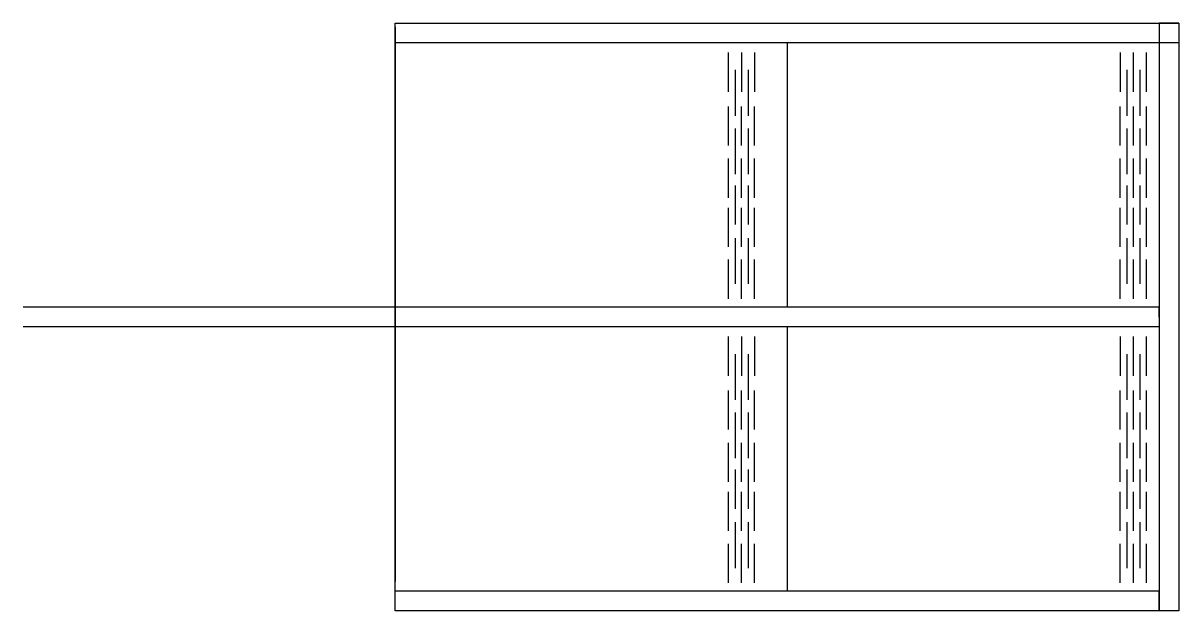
# Model space of a CAD drawing. Header units: millimetres. Extents: x -285 to 600, y -450 to 0.
import ezdxf

# ---------------------------------------------------------------- set-up
doc = ezdxf.new("R2010")
doc.units = ezdxf.units.MM

msp = doc.modelspace()

# ---------------------------------------------------------------- linework, layer by layer
for p, q in [((0, 0), (600, 0)), ((0, 0), (15, 0)), ((600, 0), (585, 0)), ((585, 0), (585, -15)), ((0, -3.02), (0, -427.43)), ((585, -15), (15, -15)), ((600, -15), (300, -15)), ((300, -15), (300, -217.5)), ((255, -22.5), (255, -52.5)), ((265, -22.5), (265, -52.5)), ((275, -22.5), (275, -52.5)), ((555, -22.5), (555, -52.5)), ((565, -22.5), (565, -52.5)), ((575, -22.5), (575, -52.5)), ((260.19, -35.88), (260.19, -70.88)), ((270.19, -35.88), (270.19, -70.88)), ((560.19, -35.88), (560.19, -70.88)), ((570.19, -35.88), (570.19, -70.88)), ((254.87, -63.75), (254.87, -93.75)), ((264.87, -63.75), (264.87, -93.75)), ((274.87, -63.75), (274.87, -93.75)), ((554.87, -63.75), (554.87, -93.75)), ((564.87, -63.75), (564.87, -93.75)), ((574.87, -63.75), (574.87, -93.75)), ((260.19, -80.56), (260.19, -115.56)), ((270.19, -80.56), (270.19, -115.56)), ((560.19, -80.56), (560.19, -115.56)), ((570.19, -80.56), (570.19, -115.56)), ((254.87, -103.75), (254.87, -133.75)), ((264.87, -103.75), (264.87, -133.75)), ((274.87, -103.75), (274.87, -133.75)), ((554.87, -103.75), (554.87, -133.75)), ((564.87, -103.75), (564.87, -133.75)), ((574.87, -103.75), (574.87, -133.75)), ((260.19, -124.25), (260.19, -154.25)), ((270.19, -124.25), (270.19, -154.25)), ((560.19, -124.25), (560.19, -154.25)), ((570.19, -124.25), (570.19, -154.25)), ((254.87, -141.31), (254.87, -171.31)), ((264.87, -141.31), (264.87, -171.31)), ((274.87, -141.31), (274.87, -171.31)), ((554.87, -141.31), (554.87, -171.31)), ((564.87, -141.31), (564.87, -171.31)), ((574.87, -141.31), (574.87, -171.31)), ((260.19, -164.68), (260.19, -199.68)), ((270.19, -164.68), (270.19, -199.68)), ((560.19, -164.68), (560.19, -199.68)), ((570.19, -164.68), (570.19, -199.68)), ((254.87, -181.05), (254.87, -211.05)), ((264.87, -181.05), (264.87, -211.05)), ((274.87, -181.05), (274.87, -211.05)), ((554.87, -181.05), (554.87, -211.05)), ((564.87, -181.05), (564.87, -211.05)), ((574.87, -181.05), (574.87, -211.05)), ((285, -217.5), (-285, -217.5)), ((585, -225), (585, -217.5)), ((585, -217.5), (585, -232.5)), ((285, -232.5), (-285, -232.5)), ((300, -232.5), (300, -435)), ((585, -232.5), (585, -240)), ((255, -240), (255, -270)), ((265, -240), (265, -270)), ((275, -240), (275, -270)), ((555, -240), (555, -270)), ((565, -240), (565, -270)), ((575, -240), (575, -270)), ((260.19, -253.38), (260.19, -288.38)), ((270.19, -253.38), (270.19, -288.38)), ((560.19, -253.38), (560.19, -288.38)), ((570.19, -253.38), (570.19, -288.38)), ((254.87, -281.25), (254.87, -311.25)), ((264.87, -281.25), (264.87, -311.25)), ((274.87, -281.25), (274.87, -311.25)), ((554.87, -281.25), (554.87, -311.25)), ((564.87, -281.25), (564.87, -311.25)), ((574.87, -281.25), (574.87, -311.25)), ((260.19, -298.06), (260.19, -333.06)), ((270.19, -298.06), (270.19, -333.06)), ((560.19, -298.06), (560.19, -333.06)), ((570.19, -298.06), (570.19, -333.06)), ((254.87, -321.25), (254.87, -351.25)), ((264.87, -321.25), (264.87, -351.25)), ((274.87, -321.25), (274.87, -351.25)), ((554.87, -321.25), (554.87, -351.25)), ((564.87, -321.25), (564.87, -351.25)), ((574.87, -321.25), (574.87, -351.25)), ((260.19, -341.75), (260.19, -371.75)), ((270.19, -341.75), (270.19, -371.75)), ((560.19, -341.75), (560.19, -371.75)), ((570.19, -341.75), (570.19, -371.75)), ((254.87, -358.81), (254.87, -388.81)), ((264.87, -358.81), (264.87, -388.81)), ((274.87, -358.81), (274.87, -388.81)), ((554.87, -358.81), (554.87, -388.81)), ((564.87, -358.81), (564.87, -388.81)), ((574.87, -358.81), (574.87, -388.81)), ((260.19, -382.18), (260.19, -417.18)), ((270.19, -382.18), (270.19, -417.18)), ((560.19, -382.18), (560.19, -417.18)), ((570.19, -382.18), (570.19, -417.18)), ((254.87, -398.55), (254.87, -428.55)), ((264.87, -398.55), (264.87, -428.55)), ((274.87, -398.55), (274.87, -428.55)), ((554.87, -398.55), (554.87, -428.55)), ((564.87, -398.55), (564.87, -428.55)), ((574.87, -398.55), (574.87, -428.55))]:
    msp.add_line(p, q)
for points in [[(600, 0), (600, -450), (0, -450), (0, 0)], [(585, 0), (585, -450), (585, -435), (15, -435), (0, -435)], [(585, -15), (15, -15), (0, -15)], [(585, -217.5), (15, -217.5), (0, -217.5)], [(585, -232.5), (15, -232.5), (0, -232.5)]]:
    msp.add_lwpolyline(points)

doc.saveas('drawing.dxf')
